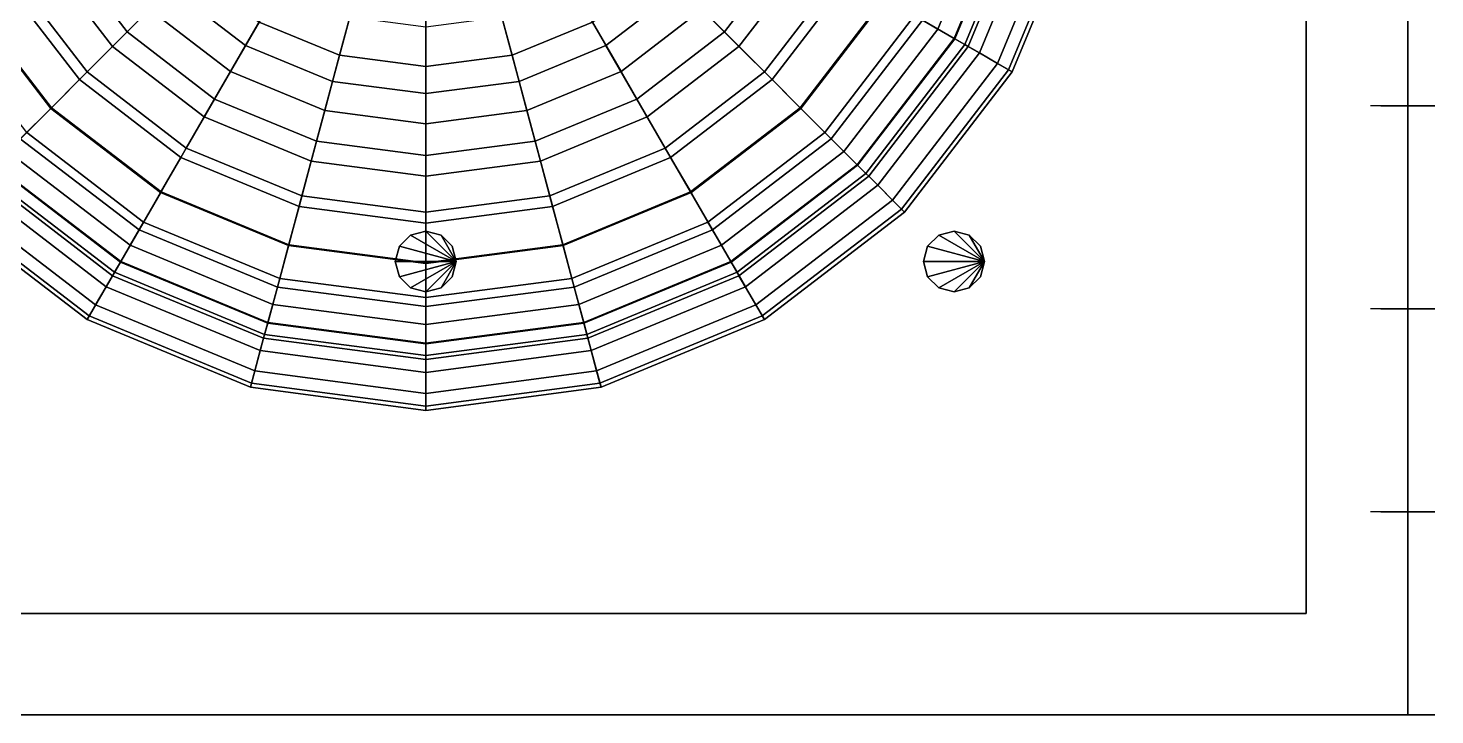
# Model space of a CAD drawing. Header units: millimetres. Extents: x 2970 to 3065.8, y 1733.2 to 1791.2.
# Drawn here: x 2991.17 to 3032.71, y 1733.21 to 1753.51 of the extents above; entities that cross this region are included whole.
import ezdxf

# ---------------------------------------------------------------- set-up
doc = ezdxf.new("R2010")
doc.units = ezdxf.units.MM
for name, color, linetype in [('BASE_SLAB', 252, 'Continuous'), ('COLUMNS', 1, 'Continuous'), ('CYL_WALL', 4, 'Continuous'), ('DOME', 5, 'Continuous'), ('RAFT', 253, 'Continuous'), ('SPRINGS', 3, 'Continuous'), ('SUPPORTS', 6, 'Continuous')]:
    doc.layers.add(name, color=color, linetype=linetype)

msp = doc.modelspace()

# ---------------------------------------------------------------- linework, layer by layer
at = {"layer": 'BASE_SLAB'}
for points in [[(2976.908, 1736.214, 7.78), (3028.908, 1736.214, 7.78), (3028.908, 1788.214, 7.78), (2976.908, 1788.214, 7.78)], [(2976.908, 1736.214, 9.28), (3028.908, 1736.214, 9.28), (3028.908, 1788.214, 9.28), (2976.908, 1788.214, 9.28)], [(3028.908, 1736.214, 7.78), (3028.908, 1788.214, 7.78), (3028.908, 1788.214, 9.28), (3028.908, 1736.214, 9.28)], [(2976.908, 1736.214, 7.78), (3028.908, 1736.214, 7.78), (3028.908, 1736.214, 9.28), (2976.908, 1736.214, 9.28)]]:
    msp.add_3dface(points, dxfattribs=at)
at = {"layer": 'COLUMNS'}
for points in [[(3002.458, 1747.394, 5.78), (3002.129, 1747.064, 5.78), (3002.129, 1747.064, 7.78), (3002.458, 1747.394, 7.78)], [(3003.808, 1746.614, 5.78), (3002.458, 1747.394, 5.78), (3002.129, 1747.064, 5.78)], [(3003.808, 1746.614, 7.78), (3002.458, 1747.394, 7.78), (3002.129, 1747.064, 7.78)], [(3002.908, 1747.514, 5.78), (3002.458, 1747.394, 5.78), (3002.458, 1747.394, 7.78), (3002.908, 1747.514, 7.78)], [(3003.808, 1746.614, 5.78), (3002.908, 1747.514, 5.78), (3002.458, 1747.394, 5.78)], [(3003.808, 1746.614, 7.78), (3002.908, 1747.514, 7.78), (3002.458, 1747.394, 7.78)], [(3003.358, 1747.394, 5.78), (3002.908, 1747.514, 5.78), (3002.908, 1747.514, 7.78), (3003.358, 1747.394, 7.78)], [(3003.808, 1746.614, 5.78), (3003.358, 1747.394, 5.78), (3002.908, 1747.514, 5.78)], [(3003.808, 1746.614, 7.78), (3003.358, 1747.394, 7.78), (3002.908, 1747.514, 7.78)], [(3003.688, 1747.064, 5.78), (3003.358, 1747.394, 5.78), (3003.358, 1747.394, 7.78), (3003.688, 1747.064, 7.78)], [(3003.808, 1746.614, 5.78), (3003.688, 1747.064, 5.78), (3003.358, 1747.394, 5.78)], [(3003.808, 1746.614, 7.78), (3003.688, 1747.064, 7.78), (3003.358, 1747.394, 7.78)], [(3018.058, 1747.394, 5.78), (3017.729, 1747.064, 5.78), (3017.729, 1747.064, 7.78), (3018.058, 1747.394, 7.78)], [(3019.408, 1746.614, 5.78), (3018.058, 1747.394, 5.78), (3017.729, 1747.064, 5.78)], [(3019.408, 1746.614, 7.78), (3018.058, 1747.394, 7.78), (3017.729, 1747.064, 7.78)], [(3018.508, 1747.514, 5.78), (3018.058, 1747.394, 5.78), (3018.058, 1747.394, 7.78), (3018.508, 1747.514, 7.78)], [(3019.408, 1746.614, 5.78), (3018.508, 1747.514, 5.78), (3018.058, 1747.394, 5.78)], [(3019.408, 1746.614, 7.78), (3018.508, 1747.514, 7.78), (3018.058, 1747.394, 7.78)], [(3018.958, 1747.394, 5.78), (3018.508, 1747.514, 5.78), (3018.508, 1747.514, 7.78), (3018.958, 1747.394, 7.78)], [(3019.408, 1746.614, 5.78), (3018.958, 1747.394, 5.78), (3018.508, 1747.514, 5.78)], [(3019.408, 1746.614, 7.78), (3018.958, 1747.394, 7.78), (3018.508, 1747.514, 7.78)], [(3019.288, 1747.064, 5.78), (3018.958, 1747.394, 5.78), (3018.958, 1747.394, 7.78), (3019.288, 1747.064, 7.78)], [(3019.408, 1746.614, 5.78), (3019.288, 1747.064, 5.78), (3018.958, 1747.394, 5.78)], [(3019.408, 1746.614, 7.78), (3019.288, 1747.064, 7.78), (3018.958, 1747.394, 7.78)], [(3002.129, 1747.064, 5.78), (3002.008, 1746.614, 5.78), (3002.008, 1746.614, 7.78), (3002.129, 1747.064, 7.78)], [(3003.808, 1746.614, 5.78), (3002.129, 1747.064, 5.78), (3002.008, 1746.614, 5.78)], [(3003.808, 1746.614, 7.78), (3002.129, 1747.064, 7.78), (3002.008, 1746.614, 7.78)], [(3003.808, 1746.614, 5.78), (3003.688, 1747.064, 5.78), (3003.688, 1747.064, 7.78), (3003.808, 1746.614, 7.78)], [(3017.729, 1747.064, 5.78), (3017.608, 1746.614, 5.78), (3017.608, 1746.614, 7.78), (3017.729, 1747.064, 7.78)], [(3019.408, 1746.614, 5.78), (3017.729, 1747.064, 5.78), (3017.608, 1746.614, 5.78)], [(3019.408, 1746.614, 7.78), (3017.729, 1747.064, 7.78), (3017.608, 1746.614, 7.78)], [(3019.408, 1746.614, 5.78), (3019.288, 1747.064, 5.78), (3019.288, 1747.064, 7.78), (3019.408, 1746.614, 7.78)], [(3002.008, 1746.614, 5.78), (3002.129, 1746.164, 5.78), (3002.129, 1746.164, 7.78), (3002.008, 1746.614, 7.78)], [(3003.808, 1746.614, 5.78), (3002.008, 1746.614, 5.78), (3002.129, 1746.164, 5.78)], [(3003.808, 1746.614, 7.78), (3002.008, 1746.614, 7.78), (3002.129, 1746.164, 7.78)], [(3003.808, 1746.614, 5.78), (3002.129, 1746.164, 5.78), (3002.458, 1745.835, 5.78)], [(3003.808, 1746.614, 7.78), (3002.129, 1746.164, 7.78), (3002.458, 1745.835, 7.78)], [(3003.808, 1746.614, 5.78), (3002.458, 1745.835, 5.78), (3002.908, 1745.714, 5.78)], [(3003.808, 1746.614, 7.78), (3002.458, 1745.835, 7.78), (3002.908, 1745.714, 7.78)], [(3003.808, 1746.614, 5.78), (3002.908, 1745.714, 5.78), (3003.358, 1745.835, 5.78)], [(3003.808, 1746.614, 7.78), (3002.908, 1745.714, 7.78), (3003.358, 1745.835, 7.78)], [(3003.808, 1746.614, 5.78), (3003.358, 1745.835, 5.78), (3003.688, 1746.164, 5.78)], [(3003.808, 1746.614, 7.78), (3003.358, 1745.835, 7.78), (3003.688, 1746.164, 7.78)], [(3003.688, 1746.164, 5.78), (3003.808, 1746.614, 5.78), (3003.808, 1746.614, 7.78), (3003.688, 1746.164, 7.78)], [(3017.608, 1746.614, 5.78), (3017.729, 1746.164, 5.78), (3017.729, 1746.164, 7.78), (3017.608, 1746.614, 7.78)], [(3019.408, 1746.614, 5.78), (3017.608, 1746.614, 5.78), (3017.729, 1746.164, 5.78)], [(3019.408, 1746.614, 7.78), (3017.608, 1746.614, 7.78), (3017.729, 1746.164, 7.78)], [(3019.408, 1746.614, 5.78), (3017.729, 1746.164, 5.78), (3018.058, 1745.835, 5.78)], [(3019.408, 1746.614, 7.78), (3017.729, 1746.164, 7.78), (3018.058, 1745.835, 7.78)], [(3019.408, 1746.614, 5.78), (3018.058, 1745.835, 5.78), (3018.508, 1745.714, 5.78)], [(3019.408, 1746.614, 7.78), (3018.058, 1745.835, 7.78), (3018.508, 1745.714, 7.78)], [(3019.408, 1746.614, 5.78), (3018.508, 1745.714, 5.78), (3018.958, 1745.835, 5.78)], [(3019.408, 1746.614, 7.78), (3018.508, 1745.714, 7.78), (3018.958, 1745.835, 7.78)], [(3019.408, 1746.614, 5.78), (3018.958, 1745.835, 5.78), (3019.288, 1746.164, 5.78)], [(3019.408, 1746.614, 7.78), (3018.958, 1745.835, 7.78), (3019.288, 1746.164, 7.78)], [(3019.288, 1746.164, 5.78), (3019.408, 1746.614, 5.78), (3019.408, 1746.614, 7.78), (3019.288, 1746.164, 7.78)], [(3002.129, 1746.164, 5.78), (3002.458, 1745.835, 5.78), (3002.458, 1745.835, 7.78), (3002.129, 1746.164, 7.78)], [(3003.358, 1745.835, 5.78), (3003.688, 1746.164, 5.78), (3003.688, 1746.164, 7.78), (3003.358, 1745.835, 7.78)], [(3017.729, 1746.164, 5.78), (3018.058, 1745.835, 5.78), (3018.058, 1745.835, 7.78), (3017.729, 1746.164, 7.78)], [(3018.958, 1745.835, 5.78), (3019.288, 1746.164, 5.78), (3019.288, 1746.164, 7.78), (3018.958, 1745.835, 7.78)], [(3002.458, 1745.835, 5.78), (3002.908, 1745.714, 5.78), (3002.908, 1745.714, 7.78), (3002.458, 1745.835, 7.78)], [(3002.908, 1745.714, 5.78), (3003.358, 1745.835, 5.78), (3003.358, 1745.835, 7.78), (3002.908, 1745.714, 7.78)], [(3018.058, 1745.835, 5.78), (3018.508, 1745.714, 5.78), (3018.508, 1745.714, 7.78), (3018.058, 1745.835, 7.78)], [(3018.508, 1745.714, 5.78), (3018.958, 1745.835, 5.78), (3018.958, 1745.835, 7.78), (3018.508, 1745.714, 7.78)]]:
    msp.add_3dface(points, dxfattribs=at)
at = {"layer": 'CYL_WALL'}
for points in [[(3020.778, 1757.426, 8.88), (3018.93, 1752.964, 8.88), (3018.93, 1752.964, 27.28), (3020.778, 1757.426, 27.28)], [(3022.227, 1757.038, 8.88), (3020.229, 1752.214, 8.88), (3018.93, 1752.964, 8.88), (3020.778, 1757.426, 8.88)], [(3020.229, 1752.214, 27.28), (3022.227, 1757.038, 27.28), (3020.778, 1757.426, 27.28), (3018.93, 1752.964, 27.28)], [(3020.229, 1752.214, 8.88), (3022.227, 1757.038, 8.88), (3022.227, 1757.038, 27.28), (3020.229, 1752.214, 27.28)], [(3018.93, 1752.964, 8.88), (3015.99, 1749.133, 8.88), (3015.99, 1749.133, 27.28), (3018.93, 1752.964, 27.28)], [(3020.229, 1752.214, 8.88), (3017.05, 1748.072, 8.88), (3015.99, 1749.133, 8.88), (3018.93, 1752.964, 8.88)], [(3017.05, 1748.072, 27.28), (3020.229, 1752.214, 27.28), (3018.93, 1752.964, 27.28), (3015.99, 1749.133, 27.28)], [(3017.05, 1748.072, 8.88), (3020.229, 1752.214, 8.88), (3020.229, 1752.214, 27.28), (3017.05, 1748.072, 27.28)], [(2992.908, 1744.894, 8.88), (2988.766, 1748.072, 8.88), (2989.827, 1749.133, 8.88), (2993.658, 1746.193, 8.88)], [(2988.766, 1748.072, 27.28), (2992.908, 1744.894, 27.28), (2993.658, 1746.193, 27.28), (2989.827, 1749.133, 27.28)], [(2993.658, 1746.193, 8.88), (2989.827, 1749.133, 8.88), (2989.827, 1749.133, 27.28), (2993.658, 1746.193, 27.28)], [(3015.99, 1749.133, 8.88), (3012.158, 1746.193, 8.88), (3012.158, 1746.193, 27.28), (3015.99, 1749.133, 27.28)], [(3017.05, 1748.072, 8.88), (3012.908, 1744.894, 8.88), (3012.158, 1746.193, 8.88), (3015.99, 1749.133, 8.88)], [(3012.908, 1744.894, 27.28), (3017.05, 1748.072, 27.28), (3015.99, 1749.133, 27.28), (3012.158, 1746.193, 27.28)], [(2988.766, 1748.072, 8.88), (2992.908, 1744.894, 8.88), (2992.908, 1744.894, 27.28), (2988.766, 1748.072, 27.28)], [(3012.908, 1744.894, 8.88), (3017.05, 1748.072, 8.88), (3017.05, 1748.072, 27.28), (3012.908, 1744.894, 27.28)], [(2997.732, 1742.896, 8.88), (2992.908, 1744.894, 8.88), (2993.658, 1746.193, 8.88), (2998.12, 1744.345, 8.88)], [(2992.908, 1744.894, 27.28), (2997.732, 1742.896, 27.28), (2998.12, 1744.345, 27.28), (2993.658, 1746.193, 27.28)], [(2998.12, 1744.345, 8.88), (2993.658, 1746.193, 8.88), (2993.658, 1746.193, 27.28), (2998.12, 1744.345, 27.28)], [(3012.158, 1746.193, 8.88), (3007.697, 1744.345, 8.88), (3007.697, 1744.345, 27.28), (3012.158, 1746.193, 27.28)], [(3012.908, 1744.894, 8.88), (3008.085, 1742.896, 8.88), (3007.697, 1744.345, 8.88), (3012.158, 1746.193, 8.88)], [(3008.085, 1742.896, 27.28), (3012.908, 1744.894, 27.28), (3012.158, 1746.193, 27.28), (3007.697, 1744.345, 27.28)], [(2992.908, 1744.894, 8.88), (2997.732, 1742.896, 8.88), (2997.732, 1742.896, 27.28), (2992.908, 1744.894, 27.28)], [(3008.085, 1742.896, 8.88), (3012.908, 1744.894, 8.88), (3012.908, 1744.894, 27.28), (3008.085, 1742.896, 27.28)], [(3002.908, 1742.214, 8.88), (2997.732, 1742.896, 8.88), (2998.12, 1744.345, 8.88), (3002.908, 1743.714, 8.88)], [(2997.732, 1742.896, 27.28), (3002.908, 1742.214, 27.28), (3002.908, 1743.714, 27.28), (2998.12, 1744.345, 27.28)], [(3002.908, 1743.714, 8.88), (2998.12, 1744.345, 8.88), (2998.12, 1744.345, 27.28), (3002.908, 1743.714, 27.28)], [(3007.697, 1744.345, 8.88), (3002.908, 1743.714, 8.88), (3002.908, 1743.714, 27.28), (3007.697, 1744.345, 27.28)], [(3008.085, 1742.896, 8.88), (3002.908, 1742.214, 8.88), (3002.908, 1743.714, 8.88), (3007.697, 1744.345, 8.88)], [(3002.908, 1742.214, 27.28), (3008.085, 1742.896, 27.28), (3007.697, 1744.345, 27.28), (3002.908, 1743.714, 27.28)], [(2997.732, 1742.896, 8.88), (3002.908, 1742.214, 8.88), (3002.908, 1742.214, 27.28), (2997.732, 1742.896, 27.28)], [(3002.908, 1742.214, 8.88), (3008.085, 1742.896, 8.88), (3008.085, 1742.896, 27.28), (3002.908, 1742.214, 27.28)]]:
    msp.add_3dface(points, dxfattribs=at)
at = {"layer": 'DOME'}
for points in [[(3018.031, 1753.483, 32.99), (3017.343, 1753.88, 34.907), (3019.008, 1757.9, 34.907), (3019.775, 1757.695, 32.99)], [(3018.514, 1753.205, 35.558), (3020.314, 1757.55, 35.558), (3019.266, 1757.831, 37.521), (3017.574, 1753.747, 37.521)], [(3018.528, 1753.196, 30.997), (3018.031, 1753.483, 32.99), (3019.775, 1757.695, 32.99), (3020.33, 1757.546, 30.997)], [(3019.257, 1752.775, 33.486), (3021.143, 1757.328, 33.486), (3020.314, 1757.55, 35.558), (3018.514, 1753.205, 35.558)], [(3018.829, 1753.022, 28.951), (3018.528, 1753.196, 30.997), (3020.33, 1757.546, 30.997), (3020.666, 1757.456, 28.951)], [(3018.93, 1752.964, 26.88), (3018.829, 1753.022, 28.951), (3020.666, 1757.456, 28.951), (3020.778, 1757.426, 26.88)], [(3020.229, 1752.214, 26.88), (3022.227, 1757.038, 26.88), (3020.778, 1757.426, 26.88), (3018.93, 1752.964, 26.88)], [(3019.795, 1752.465, 31.33), (3021.743, 1757.168, 31.33), (3021.143, 1757.328, 33.486), (3019.257, 1752.775, 33.486)], [(2992.109, 1755.979, 42.517), (2994.091, 1753.397, 42.517), (2995.384, 1754.69, 43.814), (2993.693, 1756.894, 43.814)], [(3011.726, 1753.397, 42.517), (3013.708, 1755.979, 42.517), (3012.123, 1756.894, 43.814), (3010.432, 1754.69, 43.814)], [(3020.12, 1752.277, 29.119), (3022.105, 1757.07, 29.119), (3021.743, 1757.168, 31.33), (3019.795, 1752.465, 31.33)], [(3020.229, 1752.214, 26.88), (3022.227, 1757.038, 26.88), (3022.105, 1757.07, 29.119), (3020.12, 1752.277, 29.119)], [(2991.579, 1755.673, 39.961), (2992.919, 1756.447, 41.344), (2994.752, 1754.058, 41.344), (2993.658, 1752.964, 39.961)], [(3012.158, 1752.964, 39.961), (3011.065, 1754.058, 41.344), (3012.898, 1756.447, 41.344), (3014.237, 1755.673, 39.961)], [(2995.384, 1754.69, 43.814), (2997.588, 1752.999, 43.814), (2998.57, 1754.699, 44.899), (2996.772, 1756.078, 44.899)], [(3008.229, 1752.999, 43.814), (3010.432, 1754.69, 43.814), (3009.044, 1756.078, 44.899), (3007.247, 1754.699, 44.899)], [(2990.382, 1754.982, 38.415), (2991.579, 1755.673, 39.961), (2993.658, 1752.964, 39.961), (2992.681, 1751.987, 38.415)], [(2990.661, 1755.143, 41.022), (2992.908, 1752.214, 41.022), (2994.091, 1753.397, 42.517), (2992.109, 1755.979, 42.517)], [(3012.908, 1752.214, 41.022), (3015.156, 1755.143, 41.022), (3013.708, 1755.979, 42.517), (3011.726, 1753.397, 42.517)], [(3013.136, 1751.987, 38.415), (3012.158, 1752.964, 39.961), (3014.237, 1755.673, 39.961), (3015.434, 1754.982, 38.415)], [(2994.752, 1754.058, 41.344), (2995.949, 1755.254, 42.544), (2997.987, 1753.69, 42.544), (2997.141, 1752.225, 41.344)], [(2997.987, 1753.69, 42.544), (2998.895, 1755.263, 43.548), (3000.831, 1754.461, 43.548), (3000.361, 1752.707, 42.544)], [(3005.456, 1752.707, 42.544), (3004.986, 1754.461, 43.548), (3006.922, 1755.263, 43.548), (3007.83, 1753.69, 42.544)], [(3008.676, 1752.225, 41.344), (3007.83, 1753.69, 42.544), (3009.868, 1755.254, 42.544), (3011.065, 1754.058, 41.344)], [(2989.343, 1754.382, 36.723), (2990.382, 1754.982, 38.415), (2992.681, 1751.987, 38.415), (2991.832, 1751.138, 36.723)], [(2989.367, 1754.396, 39.35), (2991.852, 1751.157, 39.35), (2992.908, 1752.214, 41.022), (2990.661, 1755.143, 41.022)], [(3013.965, 1751.157, 39.35), (3016.45, 1754.396, 39.35), (3015.156, 1755.143, 41.022), (3012.908, 1752.214, 41.022)], [(3013.985, 1751.138, 36.723), (3013.136, 1751.987, 38.415), (3015.434, 1754.982, 38.415), (3016.474, 1754.382, 36.723)], [(2988.243, 1753.747, 37.521), (2990.934, 1750.24, 37.521), (2991.852, 1751.157, 39.35), (2989.367, 1754.396, 39.35)], [(2988.474, 1753.88, 34.907), (2989.343, 1754.382, 36.723), (2991.832, 1751.138, 36.723), (2991.122, 1750.428, 34.907)], [(2994.091, 1753.397, 42.517), (2996.673, 1751.415, 42.517), (2997.588, 1752.999, 43.814), (2995.384, 1754.69, 43.814)], [(2997.588, 1752.999, 43.814), (3000.154, 1751.936, 43.814), (3000.662, 1753.832, 44.899), (2998.57, 1754.699, 44.899)], [(3000.361, 1752.707, 42.544), (3000.831, 1754.461, 43.548), (3002.908, 1754.187, 43.548), (3002.908, 1752.372, 42.544)], [(3002.908, 1752.372, 42.544), (3002.908, 1754.187, 43.548), (3004.986, 1754.461, 43.548), (3005.456, 1752.707, 42.544)], [(3005.662, 1751.936, 43.814), (3008.229, 1752.999, 43.814), (3007.247, 1754.699, 44.899), (3005.154, 1753.832, 44.899)], [(3009.143, 1751.415, 42.517), (3011.726, 1753.397, 42.517), (3010.432, 1754.69, 43.814), (3008.229, 1752.999, 43.814)], [(3014.883, 1750.24, 37.521), (3017.574, 1753.747, 37.521), (3016.45, 1754.396, 39.35), (3013.965, 1751.157, 39.35)], [(3014.694, 1750.428, 34.907), (3013.985, 1751.138, 36.723), (3016.474, 1754.382, 36.723), (3017.343, 1753.88, 34.907)], [(2993.658, 1752.964, 39.961), (2994.752, 1754.058, 41.344), (2997.141, 1752.225, 41.344), (2996.368, 1750.885, 39.961)], [(3009.449, 1750.885, 39.961), (3008.676, 1752.225, 41.344), (3011.065, 1754.058, 41.344), (3012.158, 1752.964, 39.961)], [(2997.141, 1752.225, 41.344), (2997.987, 1753.69, 42.544), (3000.361, 1752.707, 42.544), (2999.923, 1751.073, 41.344)], [(3000.154, 1751.936, 43.814), (3002.908, 1751.574, 43.814), (3002.908, 1753.537, 44.899), (3000.662, 1753.832, 44.899)], [(3002.908, 1751.574, 43.814), (3005.662, 1751.936, 43.814), (3005.154, 1753.832, 44.899), (3002.908, 1753.537, 44.899)], [(3005.894, 1751.073, 41.344), (3005.456, 1752.707, 42.544), (3007.83, 1753.69, 42.544), (3008.676, 1752.225, 41.344)], [(3015.256, 1749.867, 32.99), (3014.694, 1750.428, 34.907), (3017.343, 1753.88, 34.907), (3018.031, 1753.483, 32.99)], [(3015.65, 1749.473, 35.558), (3018.514, 1753.205, 35.558), (3017.574, 1753.747, 37.521), (3014.883, 1750.24, 37.521)], [(2992.908, 1752.214, 41.022), (2995.837, 1749.967, 41.022), (2996.673, 1751.415, 42.517), (2994.091, 1753.397, 42.517)], [(3009.979, 1749.967, 41.022), (3012.908, 1752.214, 41.022), (3011.726, 1753.397, 42.517), (3009.143, 1751.415, 42.517)], [(3015.662, 1749.461, 30.997), (3015.256, 1749.867, 32.99), (3018.031, 1753.483, 32.99), (3018.528, 1753.196, 30.997)], [(3016.257, 1748.866, 33.486), (3019.257, 1752.775, 33.486), (3018.514, 1753.205, 35.558), (3015.65, 1749.473, 35.558)], [(3015.908, 1749.215, 28.951), (3015.662, 1749.461, 30.997), (3018.528, 1753.196, 30.997), (3018.829, 1753.022, 28.951)], [(2992.681, 1751.987, 38.415), (2993.658, 1752.964, 39.961), (2996.368, 1750.885, 39.961), (2995.676, 1749.688, 38.415)], [(2996.673, 1751.415, 42.517), (2999.681, 1750.169, 42.517), (3000.154, 1751.936, 43.814), (2997.588, 1752.999, 43.814)], [(2999.923, 1751.073, 41.344), (3000.361, 1752.707, 42.544), (3002.908, 1752.372, 42.544), (3002.908, 1750.68, 41.344)], [(3002.908, 1750.68, 41.344), (3002.908, 1752.372, 42.544), (3005.456, 1752.707, 42.544), (3005.894, 1751.073, 41.344)], [(3006.136, 1750.169, 42.517), (3009.143, 1751.415, 42.517), (3008.229, 1752.999, 43.814), (3005.662, 1751.936, 43.814)], [(3010.14, 1749.688, 38.415), (3009.449, 1750.885, 39.961), (3012.158, 1752.964, 39.961), (3013.136, 1751.987, 38.415)], [(3015.99, 1749.133, 26.88), (3015.908, 1749.215, 28.951), (3018.829, 1753.022, 28.951), (3018.93, 1752.964, 26.88)], [(3017.05, 1748.072, 26.88), (3020.229, 1752.214, 26.88), (3018.93, 1752.964, 26.88), (3015.99, 1749.133, 26.88)], [(3016.696, 1748.427, 31.33), (3019.795, 1752.465, 31.33), (3019.257, 1752.775, 33.486), (3016.257, 1748.866, 33.486)], [(3016.962, 1748.161, 29.119), (3020.12, 1752.277, 29.119), (3019.795, 1752.465, 31.33), (3016.696, 1748.427, 31.33)], [(2991.832, 1751.138, 36.723), (2992.681, 1751.987, 38.415), (2995.676, 1749.688, 38.415), (2995.076, 1748.648, 36.723)], [(2991.852, 1751.157, 39.35), (2995.09, 1748.673, 39.35), (2995.837, 1749.967, 41.022), (2992.908, 1752.214, 41.022)], [(2996.368, 1750.885, 39.961), (2997.141, 1752.225, 41.344), (2999.923, 1751.073, 41.344), (2999.523, 1749.578, 39.961)], [(2999.681, 1750.169, 42.517), (3002.908, 1749.744, 42.517), (3002.908, 1751.574, 43.814), (3000.154, 1751.936, 43.814)], [(3002.908, 1749.744, 42.517), (3006.136, 1750.169, 42.517), (3005.662, 1751.936, 43.814), (3002.908, 1751.574, 43.814)], [(3006.294, 1749.578, 39.961), (3005.894, 1751.073, 41.344), (3008.676, 1752.225, 41.344), (3009.449, 1750.885, 39.961)], [(3010.727, 1748.673, 39.35), (3013.965, 1751.157, 39.35), (3012.908, 1752.214, 41.022), (3009.979, 1749.967, 41.022)], [(3010.741, 1748.648, 36.723), (3010.14, 1749.688, 38.415), (3013.136, 1751.987, 38.415), (3013.985, 1751.138, 36.723)], [(3017.05, 1748.072, 26.88), (3020.229, 1752.214, 26.88), (3020.12, 1752.277, 29.119), (3016.962, 1748.161, 29.119)], [(2990.934, 1750.24, 37.521), (2994.441, 1747.549, 37.521), (2995.09, 1748.673, 39.35), (2991.852, 1751.157, 39.35)], [(2991.122, 1750.428, 34.907), (2991.832, 1751.138, 36.723), (2995.076, 1748.648, 36.723), (2994.574, 1747.779, 34.907)], [(2995.837, 1749.967, 41.022), (2999.248, 1748.554, 41.022), (2999.681, 1750.169, 42.517), (2996.673, 1751.415, 42.517)], [(2999.523, 1749.578, 39.961), (2999.923, 1751.073, 41.344), (3002.908, 1750.68, 41.344), (3002.908, 1749.133, 39.961)], [(3002.908, 1749.133, 39.961), (3002.908, 1750.68, 41.344), (3005.894, 1751.073, 41.344), (3006.294, 1749.578, 39.961)], [(3006.569, 1748.554, 41.022), (3009.979, 1749.967, 41.022), (3009.143, 1751.415, 42.517), (3006.136, 1750.169, 42.517)], [(3011.376, 1747.549, 37.521), (3014.883, 1750.24, 37.521), (3013.965, 1751.157, 39.35), (3010.727, 1748.673, 39.35)], [(3011.242, 1747.779, 34.907), (3010.741, 1748.648, 36.723), (3013.985, 1751.138, 36.723), (3014.694, 1750.428, 34.907)], [(2995.676, 1749.688, 38.415), (2996.368, 1750.885, 39.961), (2999.523, 1749.578, 39.961), (2999.165, 1748.243, 38.415)], [(3006.652, 1748.243, 38.415), (3006.294, 1749.578, 39.961), (3009.449, 1750.885, 39.961), (3010.14, 1749.688, 38.415)], [(2990.167, 1749.473, 35.558), (2993.899, 1746.609, 35.558), (2994.441, 1747.549, 37.521), (2990.934, 1750.24, 37.521)], [(2990.561, 1749.867, 32.99), (2991.122, 1750.428, 34.907), (2994.574, 1747.779, 34.907), (2994.177, 1747.092, 32.99)], [(3011.639, 1747.092, 32.99), (3011.242, 1747.779, 34.907), (3014.694, 1750.428, 34.907), (3015.256, 1749.867, 32.99)], [(3011.918, 1746.609, 35.558), (3015.65, 1749.473, 35.558), (3014.883, 1750.24, 37.521), (3011.376, 1747.549, 37.521)], [(2990.155, 1749.461, 30.997), (2990.561, 1749.867, 32.99), (2994.177, 1747.092, 32.99), (2993.89, 1746.594, 30.997)], [(2995.09, 1748.673, 39.35), (2998.861, 1747.11, 39.35), (2999.248, 1748.554, 41.022), (2995.837, 1749.967, 41.022)], [(2999.248, 1748.554, 41.022), (3002.908, 1748.072, 41.022), (3002.908, 1749.744, 42.517), (2999.681, 1750.169, 42.517)], [(3002.908, 1748.072, 41.022), (3006.569, 1748.554, 41.022), (3006.136, 1750.169, 42.517), (3002.908, 1749.744, 42.517)], [(3006.955, 1747.11, 39.35), (3010.727, 1748.673, 39.35), (3009.979, 1749.967, 41.022), (3006.569, 1748.554, 41.022)], [(3011.926, 1746.594, 30.997), (3011.639, 1747.092, 32.99), (3015.256, 1749.867, 32.99), (3015.662, 1749.461, 30.997)], [(2989.56, 1748.866, 33.486), (2993.47, 1745.866, 33.486), (2993.899, 1746.609, 35.558), (2990.167, 1749.473, 35.558)], [(2989.909, 1749.215, 28.951), (2990.155, 1749.461, 30.997), (2993.89, 1746.594, 30.997), (2993.717, 1746.293, 28.951)], [(2995.076, 1748.648, 36.723), (2995.676, 1749.688, 38.415), (2999.165, 1748.243, 38.415), (2998.854, 1747.084, 36.723)], [(2999.165, 1748.243, 38.415), (2999.523, 1749.578, 39.961), (3002.908, 1749.133, 39.961), (3002.908, 1747.75, 38.415)], [(3002.908, 1747.75, 38.415), (3002.908, 1749.133, 39.961), (3006.294, 1749.578, 39.961), (3006.652, 1748.243, 38.415)], [(3006.963, 1747.084, 36.723), (3006.652, 1748.243, 38.415), (3010.14, 1749.688, 38.415), (3010.741, 1748.648, 36.723)], [(3012.347, 1745.866, 33.486), (3016.257, 1748.866, 33.486), (3015.65, 1749.473, 35.558), (3011.918, 1746.609, 35.558)], [(3012.1, 1746.293, 28.951), (3011.926, 1746.594, 30.997), (3015.662, 1749.461, 30.997), (3015.908, 1749.215, 28.951)], [(2988.766, 1748.072, 26.88), (2992.908, 1744.894, 26.88), (2993.658, 1746.193, 26.88), (2989.827, 1749.133, 26.88)], [(2989.827, 1749.133, 26.88), (2989.909, 1749.215, 28.951), (2993.717, 1746.293, 28.951), (2993.658, 1746.193, 26.88)], [(3012.158, 1746.193, 26.88), (3012.1, 1746.293, 28.951), (3015.908, 1749.215, 28.951), (3015.99, 1749.133, 26.88)], [(3012.908, 1744.894, 26.88), (3017.05, 1748.072, 26.88), (3015.99, 1749.133, 26.88), (3012.158, 1746.193, 26.88)], [(2989.121, 1748.427, 31.33), (2993.159, 1745.328, 31.33), (2993.47, 1745.866, 33.486), (2989.56, 1748.866, 33.486)], [(2994.441, 1747.549, 37.521), (2998.525, 1745.857, 37.521), (2998.861, 1747.11, 39.35), (2995.09, 1748.673, 39.35)], [(2994.574, 1747.779, 34.907), (2995.076, 1748.648, 36.723), (2998.854, 1747.084, 36.723), (2998.594, 1746.114, 34.907)], [(2998.861, 1747.11, 39.35), (3002.908, 1746.578, 39.35), (3002.908, 1748.072, 41.022), (2999.248, 1748.554, 41.022)], [(3002.908, 1746.578, 39.35), (3006.955, 1747.11, 39.35), (3006.569, 1748.554, 41.022), (3002.908, 1748.072, 41.022)], [(3007.291, 1745.857, 37.521), (3011.376, 1747.549, 37.521), (3010.727, 1748.673, 39.35), (3006.955, 1747.11, 39.35)], [(3007.222, 1746.114, 34.907), (3006.963, 1747.084, 36.723), (3010.741, 1748.648, 36.723), (3011.242, 1747.779, 34.907)], [(3012.658, 1745.328, 31.33), (3016.696, 1748.427, 31.33), (3016.257, 1748.866, 33.486), (3012.347, 1745.866, 33.486)], [(2988.766, 1748.072, 26.88), (2992.908, 1744.894, 26.88), (2992.971, 1745.003, 29.119), (2988.855, 1748.161, 29.119)], [(2988.855, 1748.161, 29.119), (2992.971, 1745.003, 29.119), (2993.159, 1745.328, 31.33), (2989.121, 1748.427, 31.33)], [(2998.854, 1747.084, 36.723), (2999.165, 1748.243, 38.415), (3002.908, 1747.75, 38.415), (3002.908, 1746.55, 36.723)], [(3002.908, 1746.55, 36.723), (3002.908, 1747.75, 38.415), (3006.652, 1748.243, 38.415), (3006.963, 1747.084, 36.723)], [(3012.845, 1745.003, 29.119), (3016.962, 1748.161, 29.119), (3016.696, 1748.427, 31.33), (3012.658, 1745.328, 31.33)], [(3012.908, 1744.894, 26.88), (3017.05, 1748.072, 26.88), (3016.962, 1748.161, 29.119), (3012.845, 1745.003, 29.119)], [(2994.177, 1747.092, 32.99), (2994.574, 1747.779, 34.907), (2998.594, 1746.114, 34.907), (2998.389, 1745.347, 32.99)], [(3007.428, 1745.347, 32.99), (3007.222, 1746.114, 34.907), (3011.242, 1747.779, 34.907), (3011.639, 1747.092, 32.99)], [(2993.899, 1746.609, 35.558), (2998.245, 1744.809, 35.558), (2998.525, 1745.857, 37.521), (2994.441, 1747.549, 37.521)], [(3007.572, 1744.809, 35.558), (3011.918, 1746.609, 35.558), (3011.376, 1747.549, 37.521), (3007.291, 1745.857, 37.521)], [(2993.89, 1746.594, 30.997), (2994.177, 1747.092, 32.99), (2998.389, 1745.347, 32.99), (2998.24, 1744.793, 30.997)], [(2998.525, 1745.857, 37.521), (3002.908, 1745.28, 37.521), (3002.908, 1746.578, 39.35), (2998.861, 1747.11, 39.35)], [(2998.594, 1746.114, 34.907), (2998.854, 1747.084, 36.723), (3002.908, 1746.55, 36.723), (3002.908, 1745.546, 34.907)], [(3002.908, 1745.28, 37.521), (3007.291, 1745.857, 37.521), (3006.955, 1747.11, 39.35), (3002.908, 1746.578, 39.35)], [(3002.908, 1745.546, 34.907), (3002.908, 1746.55, 36.723), (3006.963, 1747.084, 36.723), (3007.222, 1746.114, 34.907)], [(3007.576, 1744.793, 30.997), (3007.428, 1745.347, 32.99), (3011.639, 1747.092, 32.99), (3011.926, 1746.594, 30.997)], [(2993.47, 1745.866, 33.486), (2998.022, 1743.98, 33.486), (2998.245, 1744.809, 35.558), (2993.899, 1746.609, 35.558)], [(2993.717, 1746.293, 28.951), (2993.89, 1746.594, 30.997), (2998.24, 1744.793, 30.997), (2998.15, 1744.457, 28.951)], [(3007.794, 1743.98, 33.486), (3012.347, 1745.866, 33.486), (3011.918, 1746.609, 35.558), (3007.572, 1744.809, 35.558)], [(3007.666, 1744.457, 28.951), (3007.576, 1744.793, 30.997), (3011.926, 1746.594, 30.997), (3012.1, 1746.293, 28.951)], [(2992.908, 1744.894, 26.88), (2997.732, 1742.896, 26.88), (2998.12, 1744.345, 26.88), (2993.658, 1746.193, 26.88)], [(2993.658, 1746.193, 26.88), (2993.717, 1746.293, 28.951), (2998.15, 1744.457, 28.951), (2998.12, 1744.345, 26.88)], [(2998.389, 1745.347, 32.99), (2998.594, 1746.114, 34.907), (3002.908, 1745.546, 34.907), (3002.908, 1744.752, 32.99)], [(3002.908, 1744.752, 32.99), (3002.908, 1745.546, 34.907), (3007.222, 1746.114, 34.907), (3007.428, 1745.347, 32.99)], [(3007.697, 1744.345, 26.88), (3007.666, 1744.457, 28.951), (3012.1, 1746.293, 28.951), (3012.158, 1746.193, 26.88)], [(3008.085, 1742.896, 26.88), (3012.908, 1744.894, 26.88), (3012.158, 1746.193, 26.88), (3007.697, 1744.345, 26.88)], [(2993.159, 1745.328, 31.33), (2997.862, 1743.38, 31.33), (2998.022, 1743.98, 33.486), (2993.47, 1745.866, 33.486)], [(2998.245, 1744.809, 35.558), (3002.908, 1744.195, 35.558), (3002.908, 1745.28, 37.521), (2998.525, 1745.857, 37.521)], [(3002.908, 1744.195, 35.558), (3007.572, 1744.809, 35.558), (3007.291, 1745.857, 37.521), (3002.908, 1745.28, 37.521)], [(3007.955, 1743.38, 31.33), (3012.658, 1745.328, 31.33), (3012.347, 1745.866, 33.486), (3007.794, 1743.98, 33.486)], [(2992.971, 1745.003, 29.119), (2997.765, 1743.017, 29.119), (2997.862, 1743.38, 31.33), (2993.159, 1745.328, 31.33)], [(2998.24, 1744.793, 30.997), (2998.389, 1745.347, 32.99), (3002.908, 1744.752, 32.99), (3002.908, 1744.178, 30.997)], [(3002.908, 1744.178, 30.997), (3002.908, 1744.752, 32.99), (3007.428, 1745.347, 32.99), (3007.576, 1744.793, 30.997)], [(3008.052, 1743.017, 29.119), (3012.845, 1745.003, 29.119), (3012.658, 1745.328, 31.33), (3007.955, 1743.38, 31.33)], [(2992.908, 1744.894, 26.88), (2997.732, 1742.896, 26.88), (2997.765, 1743.017, 29.119), (2992.971, 1745.003, 29.119)], [(2998.022, 1743.98, 33.486), (3002.908, 1743.337, 33.486), (3002.908, 1744.195, 35.558), (2998.245, 1744.809, 35.558)], [(3002.908, 1743.337, 33.486), (3007.794, 1743.98, 33.486), (3007.572, 1744.809, 35.558), (3002.908, 1744.195, 35.558)], [(3008.085, 1742.896, 26.88), (3012.908, 1744.894, 26.88), (3012.845, 1745.003, 29.119), (3008.052, 1743.017, 29.119)], [(2998.12, 1744.345, 26.88), (2998.15, 1744.457, 28.951), (3002.908, 1743.831, 28.951), (3002.908, 1743.714, 26.88)], [(2998.15, 1744.457, 28.951), (2998.24, 1744.793, 30.997), (3002.908, 1744.178, 30.997), (3002.908, 1743.831, 28.951)], [(3002.908, 1743.831, 28.951), (3002.908, 1744.178, 30.997), (3007.576, 1744.793, 30.997), (3007.666, 1744.457, 28.951)], [(3002.908, 1743.714, 26.88), (3002.908, 1743.831, 28.951), (3007.666, 1744.457, 28.951), (3007.697, 1744.345, 26.88)], [(2997.732, 1742.896, 26.88), (3002.908, 1742.214, 26.88), (3002.908, 1743.714, 26.88), (2998.12, 1744.345, 26.88)], [(2997.862, 1743.38, 31.33), (3002.908, 1742.716, 31.33), (3002.908, 1743.337, 33.486), (2998.022, 1743.98, 33.486)], [(3002.908, 1742.214, 26.88), (3008.085, 1742.896, 26.88), (3007.697, 1744.345, 26.88), (3002.908, 1743.714, 26.88)], [(3002.908, 1742.716, 31.33), (3007.955, 1743.38, 31.33), (3007.794, 1743.98, 33.486), (3002.908, 1743.337, 33.486)], [(2997.765, 1743.017, 29.119), (3002.908, 1742.34, 29.119), (3002.908, 1742.716, 31.33), (2997.862, 1743.38, 31.33)], [(3002.908, 1742.34, 29.119), (3008.052, 1743.017, 29.119), (3007.955, 1743.38, 31.33), (3002.908, 1742.716, 31.33)], [(2997.732, 1742.896, 26.88), (3002.908, 1742.214, 26.88), (3002.908, 1742.34, 29.119), (2997.765, 1743.017, 29.119)], [(3002.908, 1742.214, 26.88), (3008.085, 1742.896, 26.88), (3008.052, 1743.017, 29.119), (3002.908, 1742.34, 29.119)]]:
    msp.add_3dface(points, dxfattribs=at)
at = {"layer": 'RAFT'}
for points in [[(2973.908, 1733.214, 3.78), (3031.908, 1733.214, 3.78), (3031.908, 1791.214, 3.78), (2973.908, 1791.214, 3.78)], [(2973.908, 1733.214, 5.78), (3031.908, 1733.214, 5.78), (3031.908, 1791.214, 5.78), (2973.908, 1791.214, 5.78)], [(3031.908, 1733.214, 3.78), (3031.908, 1791.214, 3.78), (3031.908, 1791.214, 5.78), (3031.908, 1733.214, 5.78)], [(2973.908, 1733.214, 3.78), (3031.908, 1733.214, 3.78), (3031.908, 1733.214, 5.78), (2973.908, 1733.214, 5.78)]]:
    msp.add_3dface(points, dxfattribs=at)
at = {"layer": 'SPRINGS'}
for points in [[(3031.908, 1751.214, 3.78), (3031.558, 1751.214, 3.572), (3032.258, 1751.214, 3.363), (3031.558, 1751.214, 3.155), (3032.258, 1751.214, 2.947), (3031.558, 1751.214, 2.738), (3032.258, 1751.214, 2.53), (3031.558, 1751.214, 2.322), (3032.258, 1751.214, 2.113), (3031.558, 1751.214, 1.905), (3032.258, 1751.214, 1.697), (3031.558, 1751.214, 1.488), (3031.908, 1751.214, 1.28)], [(3031.908, 1745.214, 3.78), (3031.558, 1745.214, 3.572), (3032.258, 1745.214, 3.363), (3031.558, 1745.214, 3.155), (3032.258, 1745.214, 2.947), (3031.558, 1745.214, 2.738), (3032.258, 1745.214, 2.53), (3031.558, 1745.214, 2.322), (3032.258, 1745.214, 2.113), (3031.558, 1745.214, 1.905), (3032.258, 1745.214, 1.697), (3031.558, 1745.214, 1.488), (3031.908, 1745.214, 1.28)], [(3031.908, 1739.214, 3.78), (3031.558, 1739.214, 3.572), (3032.258, 1739.214, 3.363), (3031.558, 1739.214, 3.155), (3032.258, 1739.214, 2.947), (3031.558, 1739.214, 2.738), (3032.258, 1739.214, 2.53), (3031.558, 1739.214, 2.322), (3032.258, 1739.214, 2.113), (3031.558, 1739.214, 1.905), (3032.258, 1739.214, 1.697), (3031.558, 1739.214, 1.488), (3031.908, 1739.214, 1.28)], [(2991.908, 1733.214, 3.78), (2991.558, 1733.214, 3.572), (2992.258, 1733.214, 3.363), (2991.558, 1733.214, 3.155), (2992.258, 1733.214, 2.947), (2991.558, 1733.214, 2.738), (2992.258, 1733.214, 2.53), (2991.558, 1733.214, 2.322), (2992.258, 1733.214, 2.113), (2991.558, 1733.214, 1.905), (2992.258, 1733.214, 1.697), (2991.558, 1733.214, 1.488), (2991.908, 1733.214, 1.28)], [(2997.908, 1733.214, 3.78), (2997.558, 1733.214, 3.572), (2998.258, 1733.214, 3.363), (2997.558, 1733.214, 3.155), (2998.258, 1733.214, 2.947), (2997.558, 1733.214, 2.738), (2998.258, 1733.214, 2.53), (2997.558, 1733.214, 2.322), (2998.258, 1733.214, 2.113), (2997.558, 1733.214, 1.905), (2998.258, 1733.214, 1.697), (2997.558, 1733.214, 1.488), (2997.908, 1733.214, 1.28)], [(3003.908, 1733.214, 3.78), (3003.558, 1733.214, 3.572), (3004.258, 1733.214, 3.363), (3003.558, 1733.214, 3.155), (3004.258, 1733.214, 2.947), (3003.558, 1733.214, 2.738), (3004.258, 1733.214, 2.53), (3003.558, 1733.214, 2.322), (3004.258, 1733.214, 2.113), (3003.558, 1733.214, 1.905), (3004.258, 1733.214, 1.697), (3003.558, 1733.214, 1.488), (3003.908, 1733.214, 1.28)], [(3009.908, 1733.214, 3.78), (3009.558, 1733.214, 3.572), (3010.258, 1733.214, 3.363), (3009.558, 1733.214, 3.155), (3010.258, 1733.214, 2.947), (3009.558, 1733.214, 2.738), (3010.258, 1733.214, 2.53), (3009.558, 1733.214, 2.322), (3010.258, 1733.214, 2.113), (3009.558, 1733.214, 1.905), (3010.258, 1733.214, 1.697), (3009.558, 1733.214, 1.488), (3009.908, 1733.214, 1.28)], [(3015.908, 1733.214, 3.78), (3015.558, 1733.214, 3.572), (3016.258, 1733.214, 3.363), (3015.558, 1733.214, 3.155), (3016.258, 1733.214, 2.947), (3015.558, 1733.214, 2.738), (3016.258, 1733.214, 2.53), (3015.558, 1733.214, 2.322), (3016.258, 1733.214, 2.113), (3015.558, 1733.214, 1.905), (3016.258, 1733.214, 1.697), (3015.558, 1733.214, 1.488), (3015.908, 1733.214, 1.28)], [(3021.908, 1733.214, 3.78), (3021.558, 1733.214, 3.572), (3022.258, 1733.214, 3.363), (3021.558, 1733.214, 3.155), (3022.258, 1733.214, 2.947), (3021.558, 1733.214, 2.738), (3022.258, 1733.214, 2.53), (3021.558, 1733.214, 2.322), (3022.258, 1733.214, 2.113), (3021.558, 1733.214, 1.905), (3022.258, 1733.214, 1.697), (3021.558, 1733.214, 1.488), (3021.908, 1733.214, 1.28)], [(3027.908, 1733.214, 3.78), (3027.558, 1733.214, 3.572), (3028.258, 1733.214, 3.363), (3027.558, 1733.214, 3.155), (3028.258, 1733.214, 2.947), (3027.558, 1733.214, 2.738), (3028.258, 1733.214, 2.53), (3027.558, 1733.214, 2.322), (3028.258, 1733.214, 2.113), (3027.558, 1733.214, 1.905), (3028.258, 1733.214, 1.697), (3027.558, 1733.214, 1.488), (3027.908, 1733.214, 1.28)], [(3031.908, 1733.214, 3.78), (3031.558, 1733.214, 3.572), (3032.258, 1733.214, 3.363), (3031.558, 1733.214, 3.155), (3032.258, 1733.214, 2.947), (3031.558, 1733.214, 2.738), (3032.258, 1733.214, 2.53), (3031.558, 1733.214, 2.322), (3032.258, 1733.214, 2.113), (3031.558, 1733.214, 1.905), (3032.258, 1733.214, 1.697), (3031.558, 1733.214, 1.488), (3031.908, 1733.214, 1.28)]]:
    msp.add_polyline3d(points, dxfattribs=at)
at = {"layer": 'SUPPORTS'}
for p, q in [((3031.108, 1751.214, 0.32), (3030.808, 1751.214)), ((3031.508, 1751.214, 0.32), (3031.208, 1751.214)), ((3031.908, 1751.214, 0.32), (3031.608, 1751.214)), ((3032.308, 1751.214, 0.32), (3032.008, 1751.214)), ((3032.708, 1751.214, 0.32), (3032.408, 1751.214)), ((3031.108, 1745.214, 0.32), (3030.808, 1745.214)), ((3031.508, 1745.214, 0.32), (3031.208, 1745.214)), ((3031.908, 1745.214, 0.32), (3031.608, 1745.214)), ((3032.308, 1745.214, 0.32), (3032.008, 1745.214)), ((3032.708, 1745.214, 0.32), (3032.408, 1745.214)), ((3031.108, 1739.214, 0.32), (3030.808, 1739.214)), ((3031.508, 1739.214, 0.32), (3031.208, 1739.214)), ((3031.908, 1739.214, 0.32), (3031.608, 1739.214)), ((3032.308, 1739.214, 0.32), (3032.008, 1739.214)), ((3032.708, 1739.214, 0.32), (3032.408, 1739.214)), ((2991.508, 1733.214, 0.32), (2991.208, 1733.214)), ((2991.908, 1733.214, 0.32), (2991.608, 1733.214)), ((2992.308, 1733.214, 0.32), (2992.008, 1733.214)), ((2992.708, 1733.214, 0.32), (2992.408, 1733.214)), ((2997.108, 1733.214, 0.32), (2996.808, 1733.214)), ((2997.508, 1733.214, 0.32), (2997.208, 1733.214)), ((2997.908, 1733.214, 0.32), (2997.608, 1733.214)), ((2998.308, 1733.214, 0.32), (2998.008, 1733.214)), ((2998.708, 1733.214, 0.32), (2998.408, 1733.214)), ((3003.108, 1733.214, 0.32), (3002.808, 1733.214)), ((3003.508, 1733.214, 0.32), (3003.208, 1733.214)), ((3003.908, 1733.214, 0.32), (3003.608, 1733.214)), ((3004.308, 1733.214, 0.32), (3004.008, 1733.214)), ((3004.708, 1733.214, 0.32), (3004.408, 1733.214)), ((3009.108, 1733.214, 0.32), (3008.808, 1733.214)), ((3009.508, 1733.214, 0.32), (3009.208, 1733.214)), ((3009.908, 1733.214, 0.32), (3009.608, 1733.214)), ((3010.308, 1733.214, 0.32), (3010.008, 1733.214)), ((3010.708, 1733.214, 0.32), (3010.408, 1733.214)), ((3015.108, 1733.214, 0.32), (3014.808, 1733.214)), ((3015.508, 1733.214, 0.32), (3015.208, 1733.214)), ((3015.908, 1733.214, 0.32), (3015.608, 1733.214)), ((3016.308, 1733.214, 0.32), (3016.008, 1733.214)), ((3016.708, 1733.214, 0.32), (3016.408, 1733.214)), ((3021.108, 1733.214, 0.32), (3020.808, 1733.214)), ((3021.508, 1733.214, 0.32), (3021.208, 1733.214)), ((3021.908, 1733.214, 0.32), (3021.608, 1733.214)), ((3022.308, 1733.214, 0.32), (3022.008, 1733.214)), ((3022.708, 1733.214, 0.32), (3022.408, 1733.214)), ((3027.108, 1733.214, 0.32), (3026.808, 1733.214)), ((3027.508, 1733.214, 0.32), (3027.208, 1733.214)), ((3027.908, 1733.214, 0.32), (3027.608, 1733.214)), ((3028.308, 1733.214, 0.32), (3028.008, 1733.214)), ((3028.708, 1733.214, 0.32), (3028.408, 1733.214)), ((3031.108, 1733.214, 0.32), (3030.808, 1733.214)), ((3031.508, 1733.214, 0.32), (3031.208, 1733.214)), ((3031.908, 1733.214, 0.32), (3031.608, 1733.214)), ((3032.308, 1733.214, 0.32), (3032.008, 1733.214)), ((3032.708, 1733.214, 0.32), (3032.408, 1733.214))]:
    msp.add_line(p, q, dxfattribs=at)
for points in [[(3031.108, 1751.214, 1.28), (3032.708, 1751.214, 1.28), (3031.908, 1751.214, 0.32)], [(3031.108, 1745.214, 1.28), (3032.708, 1745.214, 1.28), (3031.908, 1745.214, 0.32)], [(3031.108, 1739.214, 1.28), (3032.708, 1739.214, 1.28), (3031.908, 1739.214, 0.32)], [(2991.108, 1733.214, 1.28), (2992.708, 1733.214, 1.28), (2991.908, 1733.214, 0.32)], [(2997.108, 1733.214, 1.28), (2998.708, 1733.214, 1.28), (2997.908, 1733.214, 0.32)], [(3003.108, 1733.214, 1.28), (3004.708, 1733.214, 1.28), (3003.908, 1733.214, 0.32)], [(3009.108, 1733.214, 1.28), (3010.708, 1733.214, 1.28), (3009.908, 1733.214, 0.32)], [(3015.108, 1733.214, 1.28), (3016.708, 1733.214, 1.28), (3015.908, 1733.214, 0.32)], [(3021.108, 1733.214, 1.28), (3022.708, 1733.214, 1.28), (3021.908, 1733.214, 0.32)], [(3027.108, 1733.214, 1.28), (3028.708, 1733.214, 1.28), (3027.908, 1733.214, 0.32)], [(3031.108, 1733.214, 1.28), (3032.708, 1733.214, 1.28), (3031.908, 1733.214, 0.32)]]:
    msp.add_3dface(points, dxfattribs=at)

doc.saveas('drawing.dxf')
